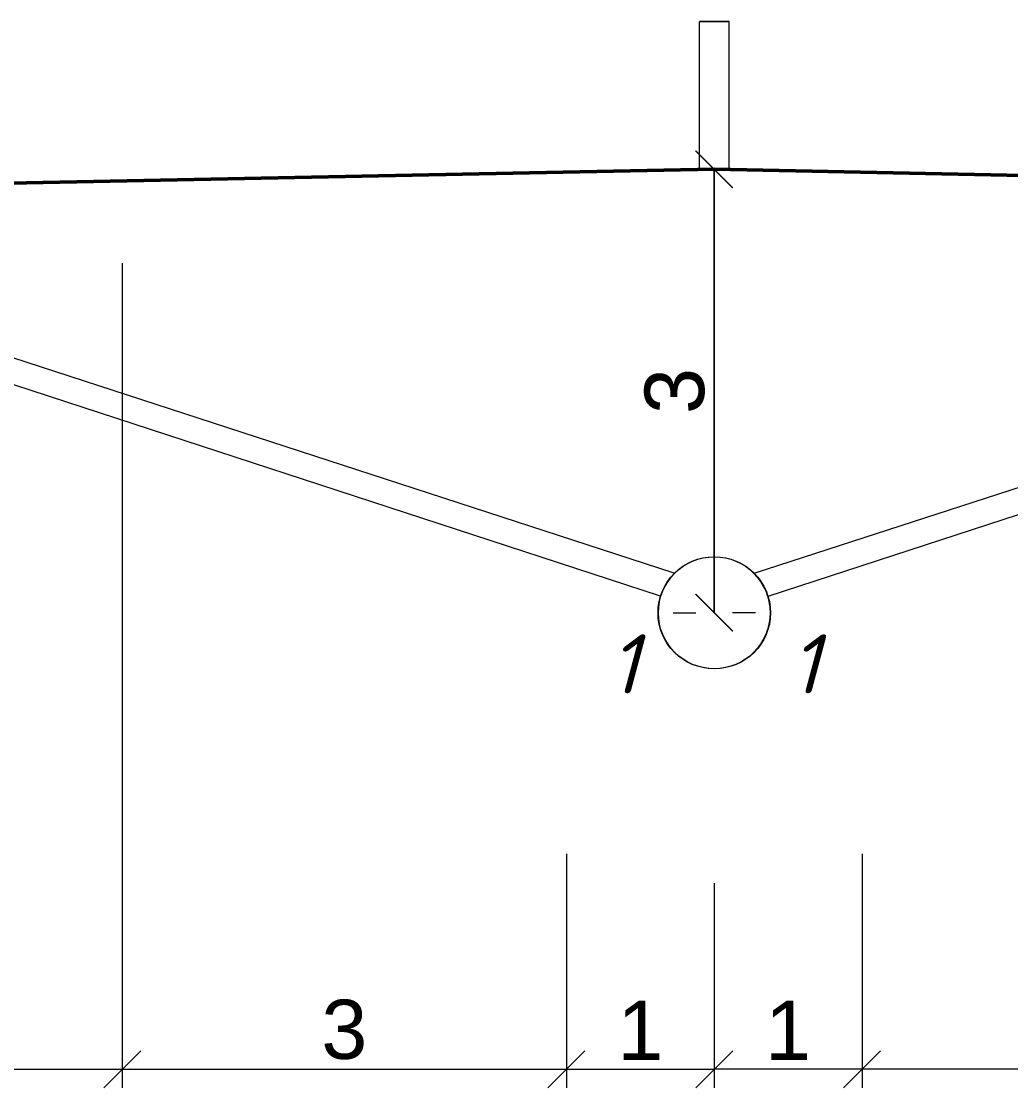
# Model space of a CAD drawing. Header units: millimetres. Extents: x -2123 to 5424, y -1286 to 835.
# Drawn here: x 41.26 to 47.96, y -183.81 to -176.6 of the extents above; entities that cross this region are included whole.
import ezdxf

# ---------------------------------------------------------------- set-up
doc = ezdxf.new("R2010")
doc.units = ezdxf.units.MM
doc.layers.get('0').update_dxf_attribs({"lineweight": 15})
for name, color, linetype, lineweight in [('Дор. Розм.', 7, 'Continuous', 50), ('Линия 0.2', 220, 'Continuous', 20), ('Линия 0.5', 26, 'Continuous', 50), ('Размер', 94, 'Continuous', 15)]:
    doc.layers.add(name, color=color, linetype=linetype, lineweight=lineweight)
doc.styles.get("Standard").update_dxf_attribs({"font": 'arial.ttf'})
doc.styles.add('стиль1', font='isocpeui.ttf')
doc.dimstyles.new('М-100', dxfattribs={"dimscale": 100, "dimtxt": 4, "dimasz": 2.5, "dimexe": 1.25, "dimexo": 3, "dimtad": 1, "dimlfac": 0.001, "dimtxsty": 'Standard', "dimblk": 'OBLIQUE', "dimcen": 2.5, "dimadec": 0, "dimazin": 0, "dimtfac": 1, "dimtmove": 0, "dimatfit": 3, "dimldrblk": 'OBLIQUE', "dimfxl": 1.25, "dimlwd": -1, "dimlwe": -1, "dimarcsym": 0})

# ---------------------------------------------------------------- blocks, each defined once
blk = doc.blocks.new('_Oblique')
at = {"color": 0, "linetype": 'ByBlock', "lineweight": -2}
blk.add_line((-0.5, -0.5), (0.5, 0.5), dxfattribs=at)
blk = doc.blocks.new('*D590')
at = {"layer": 'Defpoints', "color": 0, "ltscale": 1000, "transparency": 16777216}
for p in [(36098.8, 60522), (37098.8, 60324.4), (37098.8, 58765.4)]:
    blk.add_point(p, dxfattribs=at)
at = {"layer": 'Размер', "color": 0, "ltscale": 1000, "transparency": 16777216}
for p, q in [((36098.8, 60222), (36098.8, 58640.4)), ((37098.8, 60024.4), (37098.8, 58640.4)), ((36098.8, 58765.4), (37098.8, 58765.4))]:
    blk.add_line(p, q, dxfattribs=at)
at = {"layer": 'Размер', "color": 0, "ltscale": 1000, "transparency": 16777216, "xscale": 250, "yscale": 250, "zscale": 250, "rotation": 180}
blk.add_blockref('_Oblique', (36098.8, 58765.4), dxfattribs=at)
at = {"layer": 'Размер', "color": 0, "ltscale": 1000, "transparency": 16777216, "xscale": 250, "yscale": 250, "zscale": 250}
blk.add_blockref('_Oblique', (37098.8, 58765.4), dxfattribs=at)
at = {"layer": 'Размер', "color": 0, "ltscale": 1000, "transparency": 16777216, "insert": (36598.8, 59028.7), "char_height": 400, "attachment_point": 5}
blk.add_mtext('1', dxfattribs=at)
blk = doc.blocks.new('*D592')
at = {"layer": 'Defpoints', "color": 0, "ltscale": 1000, "transparency": 16777216}
for p in [(41103.7, 64516.1), (38098.8, 60522), (38098.8, 58765.4)]:
    blk.add_point(p, dxfattribs=at)
at = {"layer": 'Размер', "color": 0, "ltscale": 1000, "transparency": 16777216}
for p, q in [((41103.7, 64216.1), (41103.7, 58640.4)), ((38098.8, 60222), (38098.8, 58640.4)), ((41103.7, 58765.4), (38098.8, 58765.4))]:
    blk.add_line(p, q, dxfattribs=at)
at = {"layer": 'Размер', "color": 0, "ltscale": 1000, "transparency": 16777216, "xscale": 250, "yscale": 250, "zscale": 250, "rotation": 180}
blk.add_blockref('_Oblique', (38098.8, 58765.4), dxfattribs=at)
at = {"layer": 'Размер', "color": 0, "ltscale": 1000, "transparency": 16777216, "xscale": 250, "yscale": 250, "zscale": 250}
blk.add_blockref('_Oblique', (41103.7, 58765.4), dxfattribs=at)
at = {"layer": 'Размер', "color": 0, "ltscale": 1000, "transparency": 16777216, "insert": (39601.3, 59032.3), "char_height": 400, "attachment_point": 5}
blk.add_mtext('3', dxfattribs=at)
blk = doc.blocks.new('*D593')
at = {"layer": 'Defpoints', "color": 0, "ltscale": 1000, "transparency": 16777216}
for p in [(38098.8, 60522), (37098.8, 60324.4), (37098.8, 58765.4)]:
    blk.add_point(p, dxfattribs=at)
at = {"layer": 'Размер', "color": 0, "ltscale": 1000, "transparency": 16777216}
for p, q in [((38098.8, 60222), (38098.8, 58640.4)), ((37098.8, 60024.4), (37098.8, 58640.4)), ((38098.8, 58765.4), (37098.8, 58765.4))]:
    blk.add_line(p, q, dxfattribs=at)
at = {"layer": 'Размер', "color": 0, "ltscale": 1000, "transparency": 16777216, "xscale": 250, "yscale": 250, "zscale": 250, "rotation": 180}
blk.add_blockref('_Oblique', (37098.8, 58765.4), dxfattribs=at)
at = {"layer": 'Размер', "color": 0, "ltscale": 1000, "transparency": 16777216, "xscale": 250, "yscale": 250, "zscale": 250}
blk.add_blockref('_Oblique', (38098.8, 58765.4), dxfattribs=at)
at = {"layer": 'Размер', "color": 0, "ltscale": 1000, "transparency": 16777216, "insert": (37598.8, 59028.7), "char_height": 400, "attachment_point": 5}
blk.add_mtext('1', dxfattribs=at)
blk = doc.blocks.new('*D597')
at = {"layer": 'Defpoints', "color": 0, "ltscale": 1000, "transparency": 16777216}
for p in [(37100.2, 64852.4), (37120.8, 64852.4), (37120.8, 61852.4)]:
    blk.add_point(p, dxfattribs=at)
at = {"layer": 'Размер', "color": 0, "ltscale": 1000, "transparency": 16777216}
for p, q in [((36820.8, 64852.4), (36975.2, 64852.4)), ((37100.2, 61852.4), (37100.2, 64852.4)), ((36820.8, 61852.4), (36975.2, 61852.4))]:
    blk.add_line(p, q, dxfattribs=at)
at = {"layer": 'Размер', "color": 0, "ltscale": 1000, "transparency": 16777216, "xscale": 250, "yscale": 250, "zscale": 250}
for p, rotation in [((37100.2, 64852.4), 90), ((37100.2, 61852.4), 270)]:
    blk.add_blockref('_Oblique', p, dxfattribs=dict(at, rotation=rotation))
at = {"layer": 'Размер', "color": 0, "ltscale": 1000, "transparency": 16777216, "insert": (36833.3, 63352.4), "char_height": 400, "attachment_point": 5, "rotation": 90}
blk.add_mtext('3', dxfattribs=at)
blk = doc.blocks.new('*D604')
at = {"layer": 'Defpoints', "color": 0, "ltscale": 1000, "transparency": 16777216}
for p in [(38098.8, 60522), (37098.8, 60324.4), (37098.8, 58765.4)]:
    blk.add_point(p, dxfattribs=at)
at = {"layer": 'Размер', "color": 0, "ltscale": 1000, "transparency": 16777216}
for p, q in [((38098.8, 60222), (38098.8, 58640.4)), ((37098.8, 60024.4), (37098.8, 58640.4)), ((38098.8, 58765.4), (37098.8, 58765.4))]:
    blk.add_line(p, q, dxfattribs=at)
at = {"layer": 'Размер', "color": 0, "ltscale": 1000, "transparency": 16777216, "xscale": 250, "yscale": 250, "zscale": 250, "rotation": 180}
blk.add_blockref('_Oblique', (37098.8, 58765.4), dxfattribs=at)
at = {"layer": 'Размер', "color": 0, "ltscale": 1000, "transparency": 16777216, "xscale": 250, "yscale": 250, "zscale": 250}
blk.add_blockref('_Oblique', (38098.8, 58765.4), dxfattribs=at)
at = {"layer": 'Размер', "color": 0, "ltscale": 1000, "transparency": 16777216, "insert": (37598.8, 59028.7), "char_height": 400, "attachment_point": 5}
blk.add_mtext('1', dxfattribs=at)
blk = doc.blocks.new('*D606')
at = {"layer": 'Defpoints', "color": 0, "ltscale": 1000, "transparency": 16777216}
for p in [(33093.9, 64516.1), (36098.8, 60522), (36098.8, 58765.4)]:
    blk.add_point(p, dxfattribs=at)
at = {"layer": 'Размер', "color": 0, "ltscale": 1000, "transparency": 16777216}
for p, q in [((33093.9, 64216.1), (33093.9, 58640.4)), ((36098.8, 60222), (36098.8, 58640.4)), ((33093.9, 58765.4), (36098.8, 58765.4))]:
    blk.add_line(p, q, dxfattribs=at)
at = {"layer": 'Размер', "color": 0, "ltscale": 1000, "transparency": 16777216, "xscale": 250, "yscale": 250, "zscale": 250, "rotation": 180}
blk.add_blockref('_Oblique', (33093.9, 58765.4), dxfattribs=at)
at = {"layer": 'Размер', "color": 0, "ltscale": 1000, "transparency": 16777216, "xscale": 250, "yscale": 250, "zscale": 250}
blk.add_blockref('_Oblique', (36098.8, 58765.4), dxfattribs=at)
at = {"layer": 'Размер', "color": 0, "ltscale": 1000, "transparency": 16777216, "insert": (34596.3, 59032.3), "char_height": 400, "attachment_point": 5}
blk.add_mtext('3', dxfattribs=at)
blk = doc.blocks.new('*D607')
at = {"layer": 'Defpoints', "color": 0, "ltscale": 1000, "transparency": 16777216}
for p in [(36098.8, 60522), (37098.8, 60324.4), (37098.8, 58765.4)]:
    blk.add_point(p, dxfattribs=at)
at = {"layer": 'Размер', "color": 0, "ltscale": 1000, "transparency": 16777216}
for p, q in [((36098.8, 60222), (36098.8, 58640.4)), ((37098.8, 60024.4), (37098.8, 58640.4)), ((36098.8, 58765.4), (37098.8, 58765.4))]:
    blk.add_line(p, q, dxfattribs=at)
at = {"layer": 'Размер', "color": 0, "ltscale": 1000, "transparency": 16777216, "xscale": 250, "yscale": 250, "zscale": 250, "rotation": 180}
blk.add_blockref('_Oblique', (36098.8, 58765.4), dxfattribs=at)
at = {"layer": 'Размер', "color": 0, "ltscale": 1000, "transparency": 16777216, "xscale": 250, "yscale": 250, "zscale": 250}
blk.add_blockref('_Oblique', (37098.8, 58765.4), dxfattribs=at)
at = {"layer": 'Размер', "color": 0, "ltscale": 1000, "transparency": 16777216, "insert": (36598.8, 59028.7), "char_height": 400, "attachment_point": 5}
blk.add_mtext('1', dxfattribs=at)
blk = doc.blocks.new('*D611')
at = {"layer": 'Defpoints', "color": 0, "ltscale": 1000, "transparency": 16777216}
for p in [(37076.8, 64852.4), (37097.4, 64852.4), (37076.8, 61852.4)]:
    blk.add_point(p, dxfattribs=at)
at = {"layer": 'Размер', "color": 0, "ltscale": 1000, "transparency": 16777216}
for p, q in [((37097.4, 61852.4), (37097.4, 64852.4)), ((37376.8, 64852.4), (37222.4, 64852.4)), ((37376.8, 61852.4), (37222.4, 61852.4))]:
    blk.add_line(p, q, dxfattribs=at)
at = {"layer": 'Размер', "color": 0, "ltscale": 1000, "transparency": 16777216, "xscale": 250, "yscale": 250, "zscale": 250}
for p, rotation in [((37097.4, 64852.4), 90), ((37097.4, 61852.4), 270)]:
    blk.add_blockref('_Oblique', p, dxfattribs=dict(at, rotation=rotation))
at = {"layer": 'Размер', "color": 0, "ltscale": 1000, "transparency": 16777216, "insert": (36830.5, 63352.4), "char_height": 400, "attachment_point": 5, "rotation": 90}
blk.add_mtext('3', dxfattribs=at)
blk = doc.blocks.new('*D616')
at = {"layer": 'Defpoints', "color": 0, "ltscale": 1000, "transparency": 16777216}
for p in [(30089, 64516.1), (33093.9, 60522), (33093.9, 58765.4)]:
    blk.add_point(p, dxfattribs=at)
at = {"layer": 'Размер', "color": 0, "ltscale": 1000, "transparency": 16777216}
for p, q in [((30089, 64216.1), (30089, 58640.4)), ((33093.9, 60222), (33093.9, 58640.4)), ((30089, 58765.4), (33093.9, 58765.4))]:
    blk.add_line(p, q, dxfattribs=at)
at = {"layer": 'Размер', "color": 0, "ltscale": 1000, "transparency": 16777216, "xscale": 250, "yscale": 250, "zscale": 250, "rotation": 180}
blk.add_blockref('_Oblique', (30089, 58765.4), dxfattribs=at)
at = {"layer": 'Размер', "color": 0, "ltscale": 1000, "transparency": 16777216, "xscale": 250, "yscale": 250, "zscale": 250}
blk.add_blockref('_Oblique', (33093.9, 58765.4), dxfattribs=at)
at = {"layer": 'Размер', "color": 0, "ltscale": 1000, "transparency": 16777216, "insert": (31591.4, 59032.3), "char_height": 400, "attachment_point": 5}
blk.add_mtext('3', dxfattribs=at)
blk = doc.blocks.new('1')
at = {"layer": 'Линия 0.2', "color": 0, "ltscale": 1000}
for p, q in [((36828.384, 62119.263), (30188.981, 64280.304)), ((37369.224, 62119.263), (44008.628, 64280.304)), ((36735.254, 61963.954), (30188.981, 64102.384)), ((37462.355, 61963.954), (44008.628, 64102.384))]:
    blk.add_line(p, q, dxfattribs=at)
for centre in [(37097.4, 61852.371), (37100.209, 61852.371)]:
    blk.add_circle(centre, 378.947, dxfattribs=at)
at = {"layer": 'Линия 0.5', "color": 0, "ltscale": 1000}
for p in [(29588.981, 64702.384), (44608.628, 64702.384)]:
    blk.add_line(p, (37098.804, 64852.384), dxfattribs=at)
at = {"layer": 'Размер', "color": 0, "ltscale": 1000}
for p, q in [((36998.804, 64852.384), (36998.804, 65852.384)), ((36998.804, 65852.384), (37198.804, 65852.384)), ((36998.804, 64852.384), (36998.804, 65852.384)), ((37198.804, 65852.384), (36998.804, 65852.384)), ((37198.804, 64852.384), (37198.804, 65852.384)), ((37198.804, 64852.384), (37198.804, 65852.384))]:
    blk.add_line(p, q, dxfattribs=at)
at = {"color": 0, "ltscale": 1000, "char_height": 400, "width": 760, "style": 'стиль1'}
for insert, attachment_point in [((36387.164, 61706.594), 1), ((37810.444, 61706.594), 3)]:
    blk.add_mtext('{\\fISOCPEUR|b0|i1|c204|p34;1}', dxfattribs=dict(at, insert=insert, attachment_point=attachment_point))
at = {"layer": 'Размер', "color": 0, "ltscale": 1000}
for base, p1, p2, angle, picture, middle in [((37097.4, 64852.371), (37076.794, 61852.371), (37076.794, 64852.371), 90, '*D611', (36830.535, 63352.371)), ((37100.209, 64852.371), (37120.815, 61852.371), (37120.815, 64852.371), 90, '*D597', (36833.343, 63352.371)), ((33093.893, 58765.414), (30088.981, 64516.09), (33093.893, 60521.98), 0, '*D616', (31591.437, 59032.28)), ((36098.804, 58765.4), (33093.893, 64516.076), (36098.804, 60521.966), 0, '*D606', (34596.348, 59032.266)), ((38098.804, 58765.4), (41103.716, 64516.076), (38098.804, 60521.966), 180, '*D592', (39601.26, 59032.266)), ((37098.804, 58765.386), (36098.804, 60521.966), (37098.804, 60324.354), 0, '*D607', (36598.804, 59028.705)), ((37098.804, 58765.386), (38098.804, 60521.966), (37098.804, 60324.354), 180, '*D593', (37598.804, 59028.705)), ((37098.804, 58765.386), (38098.804, 60521.966), (37098.804, 60324.354), 180, '*D604', (37598.804, 59028.705))]:
    dim = blk.add_linear_dim(base=base, p1=p1, p2=p2, angle=angle, dimstyle='М-100', dxfattribs=at)
    dim.commit()
    dim.dimension.update_dxf_attribs({"geometry": picture, "text_midpoint": middle})
dim = blk.add_linear_dim(base=(37098.804, 58765.386), p1=(36098.804, 60521.966), p2=(37098.804, 60324.354), dimstyle='М-100', dxfattribs=at)
dim.commit()
dim.dimension.update_dxf_attribs({"geometry": '*D590', "text_midpoint": (36598.804, 59028.705)})

msp = doc.modelspace()

# ---------------------------------------------------------------- block references
at = {"layer": 'Дор. Розм.', "xscale": 0.001, "yscale": 0.001, "zscale": 0.001}
msp.add_blockref('1', (8.8515, -242.4478), dxfattribs=at)

doc.saveas('drawing.dxf')
